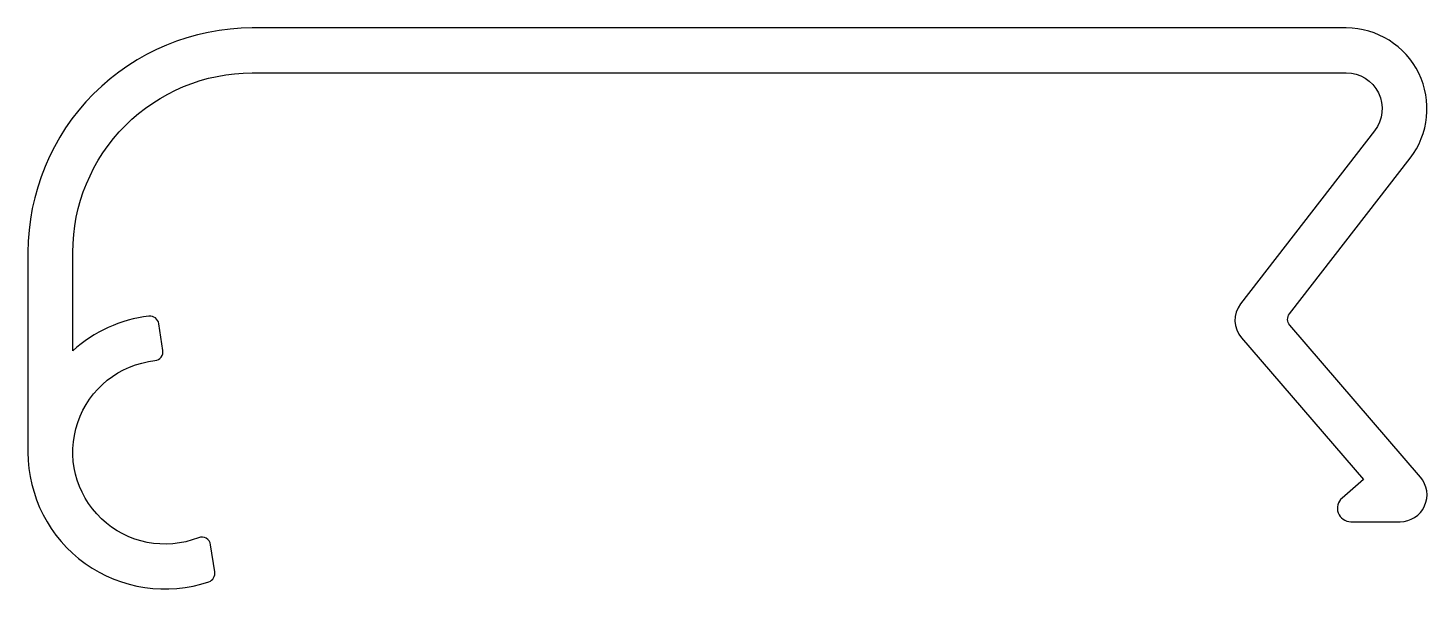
# Model space of a CAD drawing. Extents: x 161.7 to 192.9, y 224.9 to 237.4.
import ezdxf

# ---------------------------------------------------------------- set-up
doc = ezdxf.new("R2010")
doc.units = 0
doc.layers.get('0').update_dxf_attribs({"linetype": 'CONTINUOUS'})

msp = doc.modelspace()

# ---------------------------------------------------------------- linework, layer by layer
msp.add_lwpolyline([(188.783, 231.264, 0.356746), (188.803, 230.505), (191.522, 227.348), (191.045, 226.937, 0.695414), (191.241, 226.41), (192.341, 226.41, 0.641611), (192.796, 227.401), (189.88, 230.786, -0.356746), (189.874, 231.039), (192.563, 234.507, 0.623632), (191.141, 237.41), (166.741, 237.41, 0.414214), (161.741, 232.41), (161.741, 227.96, 0.514018), (165.775, 225.073, 0.363332), (165.908, 225.292), (165.815, 225.897, 0.481653), (165.544, 226.053, -1.144811), (164.573, 229.998, 0.427458), (164.749, 230.227), (164.659, 230.821, 0.403846), (164.438, 230.989, 0.156509), (162.741, 230.218), (162.741, 232.41, -0.414214), (166.741, 236.41), (191.141, 236.41, -0.623632), (191.773, 235.12)], format="xyb", close=True)

doc.saveas('drawing.dxf')
